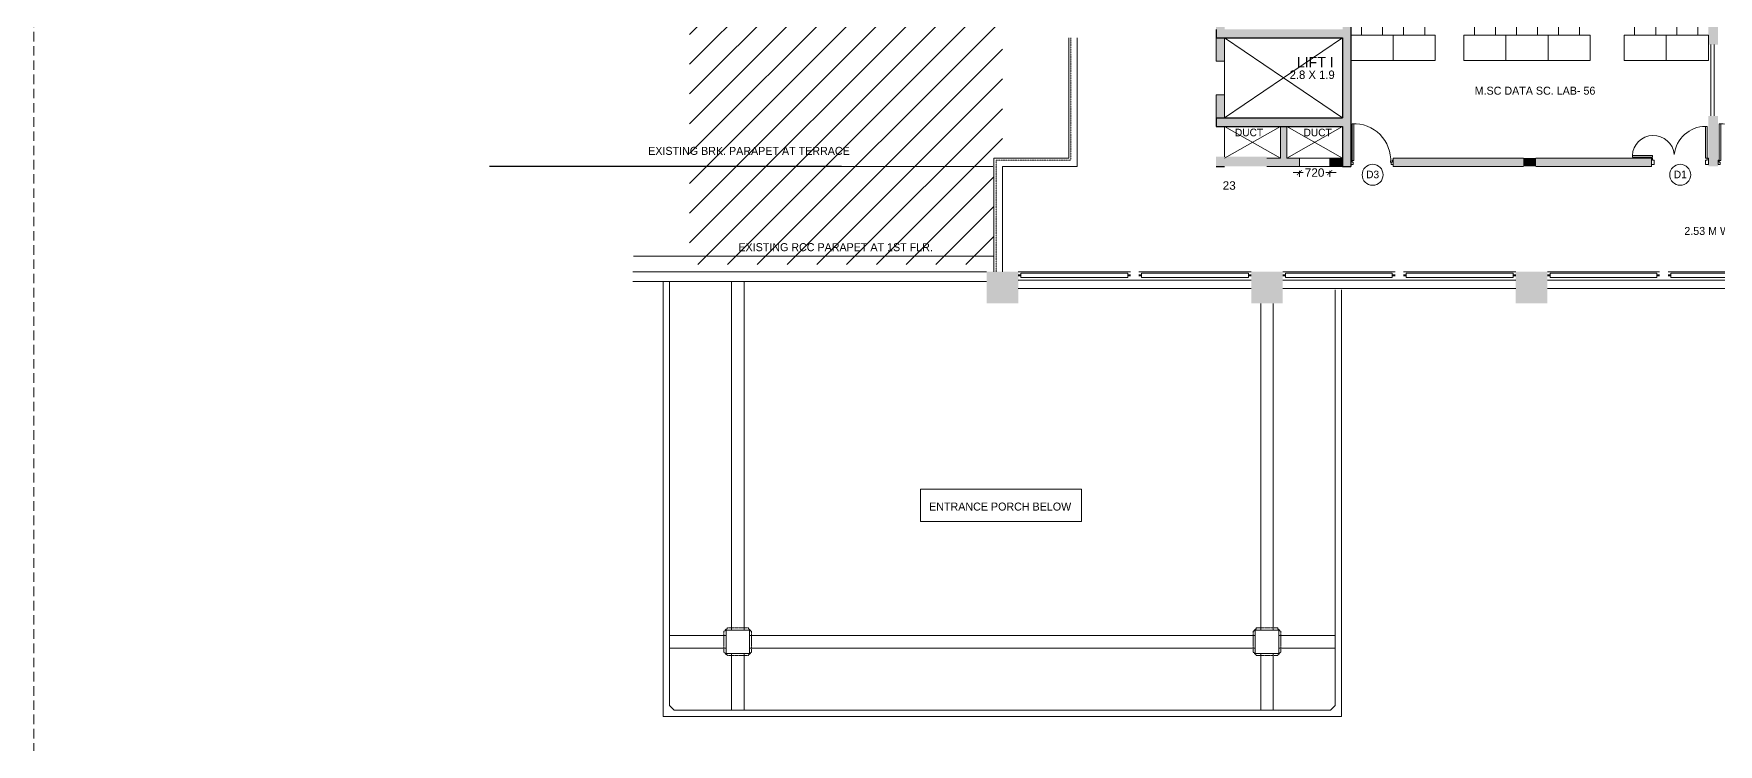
# Model space of a CAD drawing. Extents: x 348043 to 758301, y 133827 to 256568.
# Drawn here: x 671818 to 711812, y 164523 to 181384 of the extents above; entities that cross this region are included whole.
import ezdxf

# ---------------------------------------------------------------- set-up
doc = ezdxf.new("R2010")
doc.units = 0
doc.header["$LTSCALE"] = 900
doc.header["$MEASUREMENT"] = 0
doc.header["$PDMODE"] = 34
for name, pattern in [('DASHDOT', [1, 0.5, -0.25, 0, -0.25]), ('DASHED', [0.75, 0.5, -0.25]), ('DASHED2', [0.375, 0.25, -0.125])]:
    doc.linetypes.add(name, pattern=pattern)
doc.layers.get('0').update_dxf_attribs({"color": 1, "linetype": 'CONTINUOUS'})
doc.layers.get('DEFPOINTS').update_dxf_attribs({"color": 3, "linetype": 'CONTINUOUS'})
for name, color, linetype, lineweight in [('ARCL-HATCH-230', 253, 'CONTINUOUS', 5), ('ARLC-DOOR-W', 140, 'CONTINUOUS', 5), ('ARLC-ELE0', 24, 'CONTINUOUS', 9), ('ARLC-FURN', 46, 'CONTINUOUS', 5), ('ARLC-GAS BURNER', 51, 'CONTINUOUS', 5), ('ARLC-HATCH-C', 251, 'CONTINUOUS', 5), ('ARLC-RCC', 2, 'CONTINUOUS', 25), ('ARLC-TEXT  DOOR', 190, 'CONTINUOUS', 5), ('ARLC-TEXT0', 1, 'CONTINUOUS', 9), ('ARLC-WALL', 6, 'CONTINUOUS', 15), ('ELE 1', 1, 'CONTINUOUS', 13), ('glass', 4, 'CONTINUOUS', 5)]:
    doc.layers.add(name, color=color, linetype=linetype, lineweight=lineweight)
doc.layers.add('WALL', color=1, linetype='CONTINUOUS')
doc.styles.add('ARIAL', font='arial.ttf')
doc.styles.add('swati', font='GOTHIC.TTF')
doc.dimstyles.new('DIM 100', dxfattribs={"dimscale": 100, "dimtxt": 2, "dimasz": 1.2, "dimexe": 1, "dimexo": 1, "dimgap": 1, "dimtad": 0, "dimdec": 0, "dimzin": 9, "dimdsep": 46, "dimtxsty": 'ARIAL', "dimblk1": 'ARCHTICK', "dimblk2": 'ARCHTICK', "dimsah": 1, "dimcen": 1, "dimdle": 1.5, "dimclrd": 1, "dimclre": 251, "dimclrt": 4, "dimadec": 0, "dimazin": 0, "dimtfac": 1, "dimtdec": 0, "dimtmove": 2, "dimatfit": 3, "dimfxl": 50, "dimfxlon": 1, "dimtolj": 1, "dimtzin": 0, "dimlwd": 5, "dimlwe": 9, "dimarcsym": 0})

# ---------------------------------------------------------------- blocks, each defined once
blk = doc.blocks.new('_ArchTick')
at = {"layer": 'WALL', "color": 0, "linetype": 'ByBlock', "const_width": 0.15}
blk.add_lwpolyline([(-0.5, -0.5), (0.5, 0.5)], dxfattribs=at)
blk = doc.blocks.new('*D89')
at = {"layer": 'ARLC-WALL', "color": 1, "lineweight": 5}
for p, q in [((701718, 178088), (701959, 178088)), ((702738, 178088), (702498, 178088))]:
    blk.add_line(p, q, dxfattribs=at)
at = {"layer": 'ARLC-WALL', "color": 251, "lineweight": 9}
for p, q in [((701868, 178134), (701868, 177988)), ((702588, 178134), (702588, 177988))]:
    blk.add_line(p, q, dxfattribs=at)
at = {"layer": 'DEFPOINTS', "color": 0, "lineweight": 50}
for p in [(701868, 178234), (702588, 178234), (702588, 178088)]:
    blk.add_point(p, dxfattribs=at)
at = {"layer": 'ARLC-WALL', "color": 1, "lineweight": 5, "xscale": 120, "yscale": 120, "zscale": 120, "rotation": 180}
blk.add_blockref('_ArchTick', (701868, 178088), dxfattribs=at)
at = {"layer": 'ARLC-WALL', "color": 1, "lineweight": 5, "xscale": 120, "yscale": 120, "zscale": 120}
blk.add_blockref('_ArchTick', (702588, 178088), dxfattribs=at)
at = {"layer": 'ARLC-WALL', "color": 4, "insert": (702228, 178088), "char_height": 200, "attachment_point": 5, "style": 'ARIAL'}
blk.add_mtext('\\A1;720', dxfattribs=at)
blk = doc.blocks.new('DOOR 1')
at = {"layer": 'ARLC-DOOR-W', "ltscale": 0.1}
for p, q in [((5953212, -114078), (5953212, -113328)), ((5953212, -113328), (5953247, -113328)), ((5953247, -114078), (5953247, -113328)), ((5951474, -114021), (5951951, -114021)), ((5951474, -114056), (5951474, -114021)), ((5951474, -114056), (5951951, -114056)), ((5951926, -114078), (5951951, -114078)), ((5951926, -114078), (5951926, -114228)), ((5951926, -114228), (5951991, -114228)), ((5951951, -114056), (5951951, -114021)), ((5953276, -114228), (5953211, -114228)), ((5953247, -114078), (5953212, -114078)), ((5953276, -114078), (5953251, -114078))]:
    blk.add_line(p, q, dxfattribs=at)
at = {"layer": 'ARLC-DOOR-W'}
blk.add_line((5953276, -114228), (5953276, -114078), dxfattribs=at)
at = {"layer": 'ARLC-DOOR-W', "ltscale": 0.1}
for points in [[(5951991, -114228), (5951991, -114128), (5951951, -114128), (5951951, -114078)], [(5953211, -114228), (5953211, -114128), (5953251, -114128), (5953251, -114078)]]:
    blk.add_lwpolyline(points, dxfattribs=at)
for centre, radius, start, end in [((5951971, -114040), 498, 5.458, 177.8186), ((5953212, -114078), 750, 90, 173.4904)]:
    blk.add_arc(centre, radius, start, end, dxfattribs=at)
blk = doc.blocks.new('frame')
at = {"layer": 'ARLC-DOOR-W', "ltscale": 0.1}
for q in [(5733186, -30979), (5733286, -31004)]:
    blk.add_line((5733186, -31004), q, dxfattribs=at)
blk.add_lwpolyline([(5733286, -31004), (5733286, -30955), (5733236, -30955), (5733236, -30979), (5733186, -30979)], dxfattribs=at)
blk = doc.blocks.new('gfhmk')
at = {"layer": 'ARLC-DOOR-W', "ltscale": 0.1}
for p, q in [((5733137, -36608), (5732262, -36608)), ((5733137, -36568), (5732263, -36568)), ((5733137, -36568), (5733137, -36608))]:
    blk.add_line(p, q, dxfattribs=at)
blk.add_arc((5733137, -36608), 875, 177.3797, 273.233, dxfattribs=at)
blk = doc.blocks.new('A$C0CA930DB')
at = {"layer": 'ARLC-DOOR-W', "ltscale": 0.1}
blk.add_lwpolyline([(924, 1000), (1024, 1000)], dxfattribs=at)
at = {"layer": 'ARLC-DOOR-W'}
for name, p in [('gfhmk', (-5732204, 37539)), ('frame', (-5732262, 31004))]:
    blk.add_blockref(name, p, dxfattribs=at)
at = {"layer": 'ARLC-DOOR-W', "xscale": -1, "rotation": 180}
blk.add_blockref('frame', (-5732262, -30004), dxfattribs=at)
blk = doc.blocks.new('dfg2154')
at = {"layer": 'ARLC-FURN'}
blk.add_line((5964549, -129277), (5965049, -129277), dxfattribs=at)
blk.add_lwpolyline([(5964549, -129329), (5965049, -129329), (5965049, -128829), (5964549, -128829)], close=True, dxfattribs=at)
blk = doc.blocks.new('A$C124fbc97')
at = {"layer": 'ARLC-FURN', "ltscale": 0.1}
blk.add_line((1000, 500), (1000, 1100), dxfattribs=at)
for points in [[(0, 1100), (0, 500), (1000, 500)], [(0, 1100), (1000, 1100)]]:
    blk.add_lwpolyline(points, dxfattribs=at)
at = {"layer": 'ARLC-GAS BURNER'}
blk.add_blockref('dfg2154', (-5964299, 129329), dxfattribs=at)
blk = doc.blocks.new('rtgf')
at = {"layer": 'ARCL-HATCH-230', "linetype": 'DASHED2', "xscale": -1, "rotation": 180}
for p in [(5658776, -97717), (5659776, -97717), (5661455, -97717), (5662455, -97717), (5663455, -97717), (5665261, -97717), (5666261, -97717), (5658776, -99067), (5659776, -99067), (5661455, -99067), (5662455, -99067), (5663455, -99067), (5665261, -99067), (5666261, -99067), (5658776, -100417), (5659776, -100417), (5661455, -100417), (5662455, -100417), (5663455, -100417), (5665261, -100417), (5666261, -100417), (5658776, -101767), (5659776, -101767), (5661455, -101767), (5662455, -101767), (5663455, -101767), (5665261, -101767), (5666261, -101767), (5658776, -103117), (5659776, -103117), (5661455, -103117), (5662455, -103117), (5663455, -103117), (5665261, -103117), (5666261, -103117), (5658776, -104467), (5659776, -104467), (5661455, -104467), (5662455, -104467), (5663455, -104467), (5665261, -104467), (5666261, -104467), (5658776, -105817), (5659776, -105817), (5661455, -105817), (5662455, -105817), (5663455, -105817), (5665261, -105817), (5666261, -105817), (5658776, -107167), (5659776, -107167), (5661455, -107167), (5662455, -107167), (5663455, -107167), (5665261, -107167), (5666261, -107167)]:
    blk.add_blockref('A$C124fbc97', p, dxfattribs=at)

msp = doc.modelspace()

# ---------------------------------------------------------------- hatches: boundary and pattern name
at = {"layer": 'ARCL-HATCH-230'}
h = msp.add_hatch(color=256, dxfattribs=at)
h.dxf.hatch_style = 1
h.paths.add_polyline_path([(702891, 186434), (702891, 190634), (703091, 190634), (703091, 185684), (702891, 185684)])
h.paths.add_polyline_path([(698991, 186434), (698991, 186634), (702171, 186634), (702171, 186434), (701416, 186434), (700091, 186434), (700091, 186404), (699891, 186404), (699891, 186434)])
h.paths.add_polyline_path([(699891, 179384), (700091, 179384), (700091, 179934), (699891, 179934)])
h.paths.add_polyline_path([(699891, 180734), (700091, 180734), (700091, 181284), (699891, 181284)])
h.paths.add_polyline_path([(699891, 182834), (700091, 182834), (700091, 183384), (699891, 183384)])
h.paths.add_polyline_path([(699891, 183584), (700091, 183584), (700091, 184134), (699891, 184134)])
h.paths.add_polyline_path([(699891, 184934), (700091, 184934), (700091, 185484), (699891, 185484)])
h.paths.add_polyline_path([(699891, 181484), (700091, 181484), (700091, 182034), (699891, 182034)])
h = msp.add_hatch(color=256, dxfattribs=at)
h.dxf.hatch_style = 1
h.paths.add_polyline_path([(701091, 178234), (701091, 178434), (701416, 178434), (701416, 179184), (701566, 179184), (701566, 178434), (701868.5, 178434), (701868.5, 178234)])
h.paths.add_polyline_path([(701750, 177936.4), (701209.4, 177936.4), (701209.4, 178240.6), (701750, 178240.6)], flags=9)
h = msp.add_hatch(color=256, dxfattribs=at)
h.dxf.hatch_style = 1
h.paths.add_polyline_path([(702891, 178434), (702588.5, 178434), (702588.5, 178234), (702891, 178234)])
h = msp.add_hatch(color=256, dxfattribs=at)
h.dxf.hatch_style = 1
h.paths.add_polyline_path([(704091, 178234), (704091, 178434), (707183.5, 178434), (707183.5, 178234)])
h.paths.add_polyline_path([(707483.5, 178234), (707483.5, 178434), (710226, 178434), (710226, 178234)])
at = {"layer": 'ARLC-HATCH-C', "ltscale": 0.01}
h = msp.add_hatch(dxfattribs=at)
h.set_pattern_fill('ANSI31', color=256, scale=4000, style=0)
h.set_pattern_definition([(45, (-5103222.95, 295097.46), (-353.55339, 353.55339), [])])
h.paths.add_polyline_path([(694615.9, 175904.2), (687389.5, 175904.2), (687389.5, 186294.2), (694585.8, 186294.2), (694585.9, 186544.1), (694815.9, 186544.1), (694816.1, 178434), (694615.9, 178434)])
at = {"layer": 'ARLC-HATCH-C', "ltscale": 0.1}
for points in [[(699891, 183584), (700091, 183584), (702891, 183584), (702891, 185484), (703091, 185484), (703091, 179384), (702891, 179384), (702891, 181284), (700091, 181284), (699891, 181284), (699891, 181484), (700091, 181484), (702891, 181484), (702891, 183384), (700091, 183384), (699891, 183384)], [(711576, 181124), (711576, 182324), (711806, 182324), (711806, 181124)], [(703091, 178234), (702891, 178234), (702891, 178434), (702891, 179184), (700091, 179184), (699891, 179184), (699891, 179384), (700091, 179384), (702891, 179384), (703091, 179384), (703091, 178434)], [(711806, 178234), (711806, 178434), (711806, 179434), (711606, 179434), (711576, 179434), (711576, 178234)], [(699891, 178234), (699891, 178464), (700191, 178464), (700491, 178464), (700791, 178464), (700946.6, 178464), (701091, 178464), (701091, 178264), (701091, 178234)], [(707183.5, 178234), (707183.5, 178434), (707483.5, 178434), (707483.5, 178234)], [(694441, 175159), (694441, 174984), (694541, 174984), (694816, 174984), (694816, 175734), (694441, 175734), (694441, 175534)], [(694816, 174984), (695091, 174984), (695191, 174984), (695191, 175159), (695191, 175534), (695191, 175734), (694816, 175734)], [(700723, 175734), (700723, 174984), (701473, 174984), (701473, 175734)], [(707005, 175734), (707005, 174984), (707755, 174984), (707755, 175734)]]:
    msp.add_hatch(color=256, dxfattribs=at).paths.add_polyline_path(points)

# ---------------------------------------------------------------- linework, layer by layer
at = {"layer": 'ARCL-HATCH-230', "color": 1, "linetype": 'DASHED2'}
msp.add_lwpolyline([(671818, 205667), (745391.3, 205667), (745391.3, 139351), (671818, 139351)], close=True, dxfattribs=at)
at = {"layer": 'ARLC-ELE0', "ltscale": 0.1}
for p, q in [((696391, 181284), (696391, 178434)), ((696591, 181284), (696591, 178234)), ((700091, 179184), (700091, 178464)), ((694615.9, 178434), (696391, 178434)), ((694615.9, 175734), (694615.9, 178434)), ((694815.9, 178234), (696591, 178234)), ((694815.9, 175734), (694815.9, 178234)), ((695189.3, 175661.5), (695254.3, 175661.5)), ((695189.3, 175636.5), (695254.3, 175636.5)), ((695191, 175734), (697856.1, 175734)), ((695254.3, 175599), (695254.3, 175699)), ((695254.3, 175699), (697791.1, 175699)), ((695254.3, 175599), (697791.1, 175599)), ((697791.1, 175599), (697791.1, 175699)), ((697791.1, 175661.5), (697856.1, 175661.5)), ((697791.1, 175636.5), (697856.1, 175636.5)), ((698056.1, 175734), (700723, 175734)), ((698056.1, 175661.5), (698121.1, 175661.5)), ((698056.1, 175636.5), (698121.1, 175636.5)), ((698121.1, 175599), (698121.1, 175699)), ((698121.1, 175699), (700658, 175699)), ((698121.1, 175599), (700658, 175599)), ((700658, 175599), (700658, 175699)), ((700658, 175661.5), (700723, 175661.5)), ((700658, 175636.5), (700723, 175636.5)), ((701471.3, 175661.5), (701536.3, 175661.5)), ((701471.3, 175636.5), (701536.3, 175636.5)), ((701473, 175734), (704138.1, 175734)), ((701536.3, 175599), (701536.3, 175699)), ((701536.3, 175699), (704073.1, 175699)), ((701536.3, 175599), (704073.1, 175599)), ((704073.1, 175599), (704073.1, 175699)), ((704073.1, 175661.5), (704138.1, 175661.5)), ((704073.1, 175636.5), (704138.1, 175636.5)), ((704338.1, 175734), (707005, 175734)), ((704338.1, 175661.5), (704403.1, 175661.5)), ((704338.1, 175636.5), (704403.1, 175636.5)), ((704403.1, 175599), (704403.1, 175699)), ((704403.1, 175699), (706940, 175699)), ((704403.1, 175599), (706940, 175599)), ((706940, 175599), (706940, 175699)), ((706940, 175661.5), (707005, 175661.5)), ((706940, 175636.5), (707005, 175636.5)), ((707753.3, 175661.5), (707818.3, 175661.5)), ((707753.3, 175636.5), (707818.3, 175636.5)), ((707755, 175734), (710420.1, 175734)), ((707818.3, 175599), (707818.3, 175699)), ((707818.3, 175699), (710355.1, 175699)), ((707818.3, 175599), (710355.1, 175599)), ((710355.1, 175599), (710355.1, 175699)), ((710355.1, 175661.5), (710420.1, 175661.5)), ((710355.1, 175636.5), (710420.1, 175636.5)), ((710620.1, 175734), (713287, 175734)), ((710620.1, 175661.5), (710685.1, 175661.5)), ((710620.1, 175636.5), (710685.1, 175636.5)), ((710685.1, 175599), (710685.1, 175699)), ((710685.1, 175699), (713222, 175699)), ((710685.1, 175599), (713222, 175599)), ((695190.1, 175534), (700722.1, 175534)), ((695191, 175339), (700723, 175339)), ((701472.1, 175534), (707004.1, 175534)), ((701473, 175339), (707005, 175339)), ((707754.1, 175534), (713286.1, 175534)), ((707755, 175339), (713287, 175339))]:
    msp.add_line(p, q, dxfattribs=at)
at = {"layer": 'ARLC-ELE0', "linetype": 'DASHED', "ltscale": 0.002}
for p, q in [((696441, 181284), (696441, 178384)), ((694665.9, 178384), (696441, 178384)), ((694665.9, 175734), (694665.9, 178384))]:
    msp.add_line(p, q, dxfattribs=at)
at = {"layer": 'ARLC-ELE0', "lineweight": 5}
for p, q in [((700091, 181284), (702891, 179384)), ((700091, 179384), (702891, 181284)), ((700091, 179184), (701416, 178434)), ((701416, 179184), (700091, 178434)), ((701566, 179184), (702891, 178434)), ((702891, 179184), (701566, 178434))]:
    msp.add_line(p, q, dxfattribs=at)
at = {"layer": 'ARLC-ELE0'}
for p, q in [((700091, 180734), (700091, 179934)), ((701868.5, 178434), (702588.5, 178434)), ((701868.5, 178234), (702588.5, 178234)), ((686057.6, 176104), (694615.9, 176104)), ((691129.2, 175734), (686042.1, 175734)), ((688909, 175734), (694441, 175734)), ((691129.2, 175504), (686042.1, 175504)), ((686764.8, 175504), (686764.8, 165186)), ((686764.8, 175504), (686764.8, 165314.7)), ((686914.8, 165446), (686914.8, 175504)), ((686914.8, 165574.7), (686914.8, 175504)), ((688383.8, 167233.7), (688384, 175504)), ((688383.8, 167233.7), (688384, 175504)), ((688683.8, 167233.7), (688684, 175504)), ((688683.8, 167233.7), (688684, 175504)), ((688909, 175504), (694441, 175504)), ((702716.8, 165446), (702716.8, 175309)), ((702866.4, 175309), (702866.4, 165186)), ((700947.8, 167233.7), (700947.6, 174984)), ((701247.8, 167233.7), (701247.6, 174984)), ((688812.5, 167233.7), (688255, 167233.7)), ((688255, 167233.7), (688255, 166676.2)), ((688812.5, 166676.2), (688812.5, 167233.7)), ((701376.5, 167233.7), (700819, 167233.7)), ((700819, 167233.7), (700819, 166676.2)), ((701376.5, 166676.2), (701376.5, 167233.7)), ((688255, 167105), (686914.8, 167105)), ((688255, 166805), (686914.8, 166805)), ((688812.5, 167105), (700819, 167105)), ((688812.5, 166805), (700819, 166805)), ((701376.5, 167105), (702716.8, 167105)), ((701376.5, 166805), (702716.8, 166805)), ((688255, 166676.2), (688812.5, 166676.2)), ((688383.8, 166676.2), (688383.8, 165336)), ((688683.8, 166676.2), (688683.8, 165336)), ((700819, 166676.2), (701376.5, 166676.2)), ((700947.8, 166676.2), (700947.8, 165336)), ((701247.8, 166676.2), (701247.8, 165336)), ((686764.8, 165186), (702866.4, 165186)), ((686914.8, 165446), (687024.8, 165336)), ((687024.8, 165336), (702606.8, 165336)), ((702716.8, 165446), (702606.8, 165336))]:
    msp.add_line(p, q, dxfattribs=at)
at = {"layer": 'ARLC-ELE0', "linetype": 'DASHED', "ltscale": 0.001}
for p, q in [((688204.8, 167209), (688204.8, 166701)), ((688229.8, 167209), (688204.8, 167209)), ((688787.8, 167284), (688279.8, 167284)), ((688279.8, 167284), (688279.8, 167259)), ((688787.8, 167284), (688787.8, 167259)), ((688837.8, 167209), (688862.8, 167209)), ((688862.8, 167209), (688862.8, 166701)), ((700768.8, 167209), (700768.8, 166701)), ((700793.8, 167209), (700768.8, 167209)), ((701351.8, 167284), (700843.8, 167284)), ((700843.8, 167284), (700843.8, 167259)), ((701351.8, 167284), (701351.8, 167259)), ((701401.8, 167209), (701426.8, 167209)), ((701426.8, 167209), (701426.8, 166701)), ((688229.8, 166701), (688204.8, 166701)), ((688279.8, 166626), (688279.8, 166651)), ((688787.8, 166626), (688279.8, 166626)), ((688787.8, 166626), (688787.8, 166651)), ((688837.8, 166701), (688862.8, 166701)), ((700793.8, 166701), (700768.8, 166701)), ((700843.8, 166626), (700843.8, 166651)), ((701351.8, 166626), (700843.8, 166626)), ((701351.8, 166626), (701351.8, 166651)), ((701401.8, 166701), (701426.8, 166701))]:
    msp.add_line(p, q, dxfattribs=at)
for centre, start, end in [((688279.8, 167209), 90, 180), ((688787.8, 167209), 0, 90), ((700843.8, 167209), 90, 180), ((701351.8, 167209), 0, 90), ((688279.8, 166701), 180, 270), ((688787.8, 166701), 270, 0), ((700843.8, 166701), 180, 270), ((701351.8, 166701), 270, 0)]:
    msp.add_arc(centre, 50, start, end, dxfattribs=at)
at = {"layer": 'ARLC-RCC'}
for p, q in [((699891, 181484), (699891, 181284)), ((699891, 181284), (702891, 181284)), ((702891, 181284), (702891, 179384)), ((699891, 179384), (702891, 179384)), ((699891, 179384), (699891, 179184)), ((699891, 179184), (702891, 179184)), ((702891, 179184), (702891, 178234)), ((703091, 179384), (703091, 178234)), ((699891, 178234), (700091, 178234)), ((702891, 178234), (703091, 178234))]:
    msp.add_line(p, q, dxfattribs=at)
msp.add_lwpolyline([(699891, 185484), (699891, 185684), (703091, 185684), (703091, 179384)], dxfattribs=at)
at = {"layer": 'ARLC-TEXT  DOOR'}
for centre in [(703606, 178035.4), (710908, 178035.4)]:
    msp.add_circle(centre, 249.2, dxfattribs=at)
at = {"layer": 'ARLC-TEXT0'}
msp.add_lwpolyline([(692871.6, 170576.5), (696691.2, 170576.5), (696691.2, 169811.5), (692871.6, 169811.5)], close=True, dxfattribs=at)
at = {"layer": 'ARLC-WALL', "ltscale": 0.1}
for p, q in [((699891, 181284), (699891, 180734)), ((700091, 181284), (700091, 180734)), ((700091, 180734), (699891, 180734)), ((699891, 179934), (699891, 179384)), ((700091, 179934), (699891, 179934)), ((700091, 179934), (700091, 179384)), ((701416, 179184), (701416, 178434)), ((701566, 179184), (701566, 178434)), ((701091, 178434), (701416, 178434)), ((701566, 178434), (701868.5, 178434)), ((701868.5, 178434), (701868.5, 178234)), ((702588.5, 178434), (702588.5, 178234)), ((702588.5, 178434), (702891, 178434)), ((704091, 178434), (707183.5, 178434)), ((704091, 178234), (704091, 178434)), ((707483.5, 178434), (710226, 178434)), ((707483.5, 178434), (710226, 178434)), ((710226, 178234), (710226, 178434)), ((690968.8, 178234), (694585.9, 178234)), ((701091, 178234), (701868.5, 178234)), ((702588.5, 178234), (702891, 178234)), ((704091, 178234), (707183.5, 178234)), ((707483.5, 178234), (710226, 178234))]:
    msp.add_line(p, q, dxfattribs=at)
at = {"layer": 'ELE 1', "color": 10, "linetype": 'DASHDOT', "ltscale": 0.01, "const_width": 30}
msp.add_lwpolyline([(691000.5, 178234), (682633.4, 178234)], dxfattribs=at)
at = {"layer": 'glass', "ltscale": 0.1}
for p, q in [((711638.5, 181124), (711638.5, 179434)), ((711713.5, 181124), (711713.5, 179434))]:
    msp.add_line(p, q, dxfattribs=at)

# ---------------------------------------------------------------- block references
at = {"xscale": -1, "rotation": 89.99999999999993}
for p in [(704091, 179308.3), (712805.2, 179308.3)]:
    msp.add_blockref('A$C0CA930DB', p, dxfattribs=at)
at = {"layer": 'ARCL-HATCH-230', "linetype": 'DASHED2'}
msp.add_blockref('rtgf', (-4955684.8, 289019), dxfattribs=at)
at = {"layer": 'ARLC-DOOR-W'}
msp.add_blockref('DOOR 1', (-5241700.4, 292511.8), dxfattribs=at)

# ---------------------------------------------------------------- texts
at = {"layer": 'ARLC-TEXT  DOOR'}
for s, p in [('D3', (703452.4, 177954.3)), ('D1', (710754.4, 177954.3))]:
    msp.add_text(s, height=180, dxfattribs=at).set_placement(p)
at = {"layer": 'ARLC-TEXT0', "style": 'swati'}
for s, height, p in [('LIFT I', 250, (701807.3, 180583.5)), ('2.8 X 1.9', 200, (701635.1, 180310.5)), ('DUCT', 180, (700337.4, 178950.4)), ('DUCT', 180, (701966.2, 178950.4))]:
    msp.add_text(s, height=height, dxfattribs=at).set_placement(p)
at = {"layer": 'ARLC-TEXT0', "linetype": 'Continuous', "style": 'swati'}
for s, p in [('M.SC DATA SC. LAB- 56', (706027.6, 179936.8)), ('EXISTING BRK. PARAPET AT TERRACE', (686406.3, 178508.5)), ('2.53 M WIDE PASSAGE', (711005.6, 176609.1)), ('EXISTING RCC PARAPET AT 1ST FLR.', (688548.3, 176223.8)), ('ENTRANCE PORCH BELOW', (693076.1, 170068.5))]:
    msp.add_text(s, height=190, dxfattribs=at).set_placement(p)
at = {"layer": 'ARLC-TEXT0', "color": 4, "ltscale": 0.1, "insert": (700200.5, 177780.3), "char_height": 200, "attachment_point": 5, "style": 'ARIAL'}
msp.add_mtext('{\\A1;23}', dxfattribs=at)

# ---------------------------------------------------------------- dimensions: what is measured, and where the dimension line sits
at = {"layer": 'ARLC-WALL'}
dim = msp.add_linear_dim(base=(702588.5, 178088.5), p1=(701868.5, 178234), p2=(702588.5, 178234), dimstyle='DIM 100', override={"dimexo": 1, "dimgap": 0.5, "dimtfillclr": 256}, dxfattribs=at)
dim.commit()
dim.dimension.update_dxf_attribs({"geometry": '*D89', "text_midpoint": (702228.5, 178088.5)})

doc.saveas('drawing.dxf')
